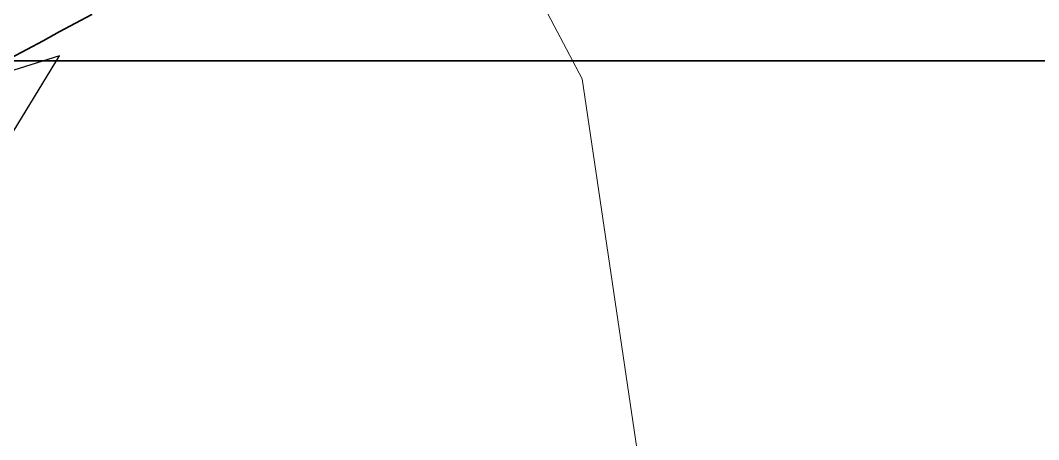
# Model space of a CAD drawing. Extents: x 6810325 to 6812275, y 1878569 to 1880689.
# Drawn here: x 6810904.2 to 6810936.99, y 1879802.22 to 1879815.71 of the extents above; entities that cross this region are included whole.
import ezdxf

# ---------------------------------------------------------------- set-up
doc = ezdxf.new("R2010")
doc.units = 21
doc.header["$LTSCALE"] = 10
doc.header["$MEASUREMENT"] = 0
doc.linetypes.add('DASHDOT', pattern=[3.556, 2.54, -0.508, 0, -0.508])
for name, color, linetype, lineweight in [('CDFW-BED-BANK', 32, 'CONTINUOUS', 35), ('CDFW-IMPACT-TEMP', 30, 'DASHDOT', 25), ('PROJ-ROAD-FILL', 252, 'CONTINUOUS', 35), ('TOPO-CONTOUR-MINOR', 36, 'CONTINUOUS', 13), ('WETL-PHOTO-STATION', 30, 'CONTINUOUS', 25)]:
    doc.layers.add(name, color=color, linetype=linetype, lineweight=lineweight)

# ---------------------------------------------------------------- blocks, each defined once
blk = doc.blocks.new('PHOTO_ARROW')
at = {"color": 0, "lineweight": -2}
blk.add_lwpolyline([(0, 36), (-3, 28), (3, 28)], close=True, dxfattribs=at)

msp = doc.modelspace()

# ---------------------------------------------------------------- linework, layer by layer
at = {"layer": 'CDFW-BED-BANK'}
msp.add_lwpolyline([(6810906.502, 1879815.895), (6810905.978, 1879815.617), (6810905.455, 1879815.337), (6810904.933, 1879815.056), (6810904.411, 1879814.775), (6810903.889, 1879814.492)], dxfattribs=at)
at = {"layer": 'CDFW-IMPACT-TEMP'}
msp.add_lwpolyline([(6810906.502, 1879815.895), (6810905.978, 1879815.617), (6810905.455, 1879815.337), (6810904.933, 1879815.056), (6810904.411, 1879814.775), (6810903.889, 1879814.492)], dxfattribs=at)
at = {"layer": 'PROJ-ROAD-FILL'}
msp.add_lwpolyline([(6810818.149, 1879814.41), (6811070.114, 1879814.41)], dxfattribs=at)
at = {"layer": 'TOPO-CONTOUR-MINOR', "elevation": 199}
msp.add_lwpolyline([(6810938.943, 1879669.476), (6810926.038, 1879695.722), (6810923.081, 1879719.322), (6810914.155, 1879731.811), (6810913.225, 1879735.092), (6810913.071, 1879744.935), (6810915.416, 1879761.339), (6810919.8, 1879767.588), (6810928.492, 1879774.462), (6810930.467, 1879784.305), (6810924.238, 1879800.709), (6810922.297, 1879813.832), (6810915.361, 1879826.956), (6810914.392, 1879833.517), (6810916.385, 1879840.079), (6810926.924, 1879856.483), (6810927.306, 1879859.764), (6810920.259, 1879869.606), (6810918.287, 1879876.168), (6810919.528, 1879882.73), (6810926.152, 1879899.134), (6810929.643, 1879902.759), (6810932.923, 1879903.78), (6810946.047, 1879904.605)], dxfattribs=at)

# ---------------------------------------------------------------- block references
at = {"layer": 'WETL-PHOTO-STATION', "rotation": -52}
msp.add_blockref('PHOTO_ARROW', (6810877.098, 1879792.41), dxfattribs=at)

doc.saveas('drawing.dxf')
